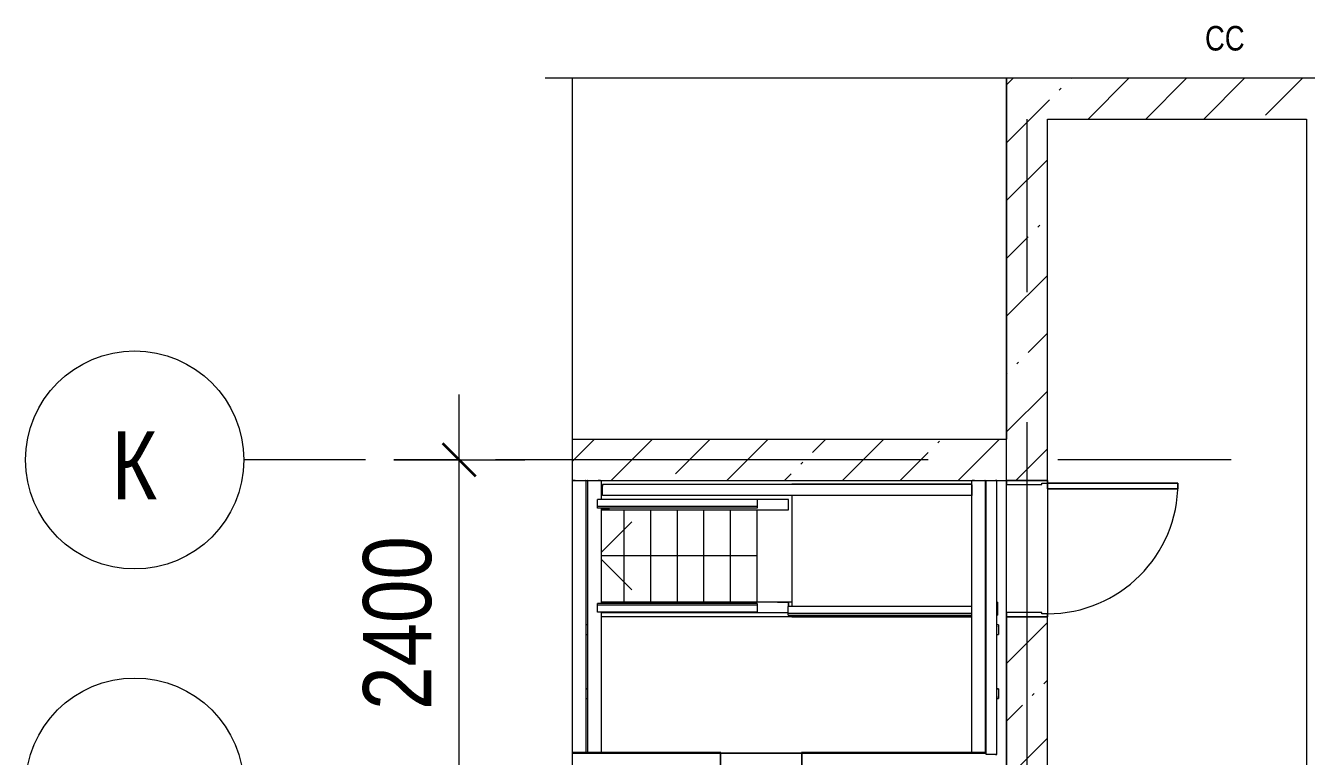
# Model space of a CAD drawing. Header units: millimetres. Extents: x 48966 to 294585, y -43515 to 30344.
# Drawn here: x 266500 to 275897, y 6342 to 11703 of the extents above; entities that cross this region are included whole.
import ezdxf

# ---------------------------------------------------------------- set-up
doc = ezdxf.new("R2010")
doc.units = ezdxf.units.MM
doc.linetypes.add('Осевые', pattern=[6350, 1270, -952.5, 3175, -952.5])
for name, color, linetype, lineweight in [('Двери', 7, 'Continuous', 9), ('Каркас несущий', 7, 'Continuous', 9), ('Каркас_Импост', 7, 'Continuous', 9), ('Контуры', 7, 'Continuous', 9), ('Линии подступенков-1', 7, 'Continuous', 9), ('Линии свеса', 7, 'Continuous', 9), ('Общие ребра', 7, 'Continuous', 9), ('Ограждение', 7, 'Continuous', 9), ('Оси', 7, 'Continuous', 9), ('Оси-1', 7, 'Continuous', 18), ('Оси-2', 7, 'Осевые', 9), ('Панель', 7, 'Continuous', 9), ('Перекрытия', 7, 'Continuous', 9), ('Поручни', 7, 'Continuous', 9), ('Размеры', 7, 'Continuous', 9), ('Размеры-200', 7, 'Continuous', 9), ('Стены', 7, 'Continuous', 9), ('Стены-1', 7, 'Continuous', 18), ('Стрелки вверх', 7, 'Continuous', 9), ('Типовые аннотации', 7, 'Continuous', 9), ('Штриховка разреза-1', 7, 'Continuous', 9), ('Элементы узлов', 7, 'Continuous', 9)]:
    doc.layers.add(name, color=color, linetype=linetype, lineweight=lineweight)
doc.styles.add('Arial', font='Arial.ttf', dxfattribs={"width": 0.8, "height": 180})
doc.styles.add('Arial Narrow', font='Arial Narrow.ttf', dxfattribs={"height": 500})
doc.dimstyles.new('Диагональ_-_2_5_мм_Arial_narrow_1', dxfattribs={"dimscale": 304.8, "dimtxt": 511.715487, "dimasz": 0.787402, "dimexe": 1.574803, "dimexo": 0.0625, "dimgap": 0.19685, "dimtad": 1, "dimdec": 0, "dimzin": 0, "dimdsep": 46, "dimtxsty": 'Arial Narrow', "dimblk1": 'OBLIQUE', "dimblk2": 'OBLIQUE', "dimsah": 1, "dimcen": 0.09, "dimdle": 1.574803, "dimazin": 0, "dimtfac": 1, "dimtdec": 4, "dimtix": 1, "dimtmove": 0, "dimatfit": 3, "dimfxl": 1.574803, "dimfxlon": 1, "dimtvp": 1, "dimtolj": 1, "dimtzin": 0, "dimarcsym": 2})
pattern_1 = [(45, (169515.5, 0), (-424.264, 424.264), [600, -100, 20, -100]), (45, (169515.5, 424), (-424.264, 424.264), [])]

# ---------------------------------------------------------------- blocks, each defined once
blk = doc.blocks.new('Уголки стальные горячекатанные равнополочные ГОСТ 8509-93 - L100x8-568946-План 4-го этажа на отм_ _10_050')
at = {"layer": 'Каркас несущий'}
for p, q in [((100996.6, 8367.1), (101096.6, 8367.1)), ((100996.6, 6371.1), (100996.6, 8367.1)), ((101003.5, 8367.1), (101000.6, 8367.1)), ((101016.6, 8367.1), (101004.6, 8367.1)), ((101095.5, 8367.1), (101092.6, 8367.1)), ((101096.6, 6371.1), (101096.6, 8367.1)), ((101096.6, 6367.1), (100996.6, 6367.1)), ((101000.6, 6367.1), (101003.5, 6367.1)), ((101004.6, 6367.1), (101016.6, 6367.1)), ((101092.6, 6367.1), (101095.5, 6367.1))]:
    blk.add_line(p, q, dxfattribs=at)
blk = doc.blocks.new('Уголки стальные горячекатанные равнополочные ГОСТ 8509-93 - L100x8-568910-План 4-го этажа на отм_ _10_050')
at = {"layer": 'Каркас несущий'}
for p, q in [((101106.6, 8367.1), (101206.6, 8367.1)), ((101106.6, 8367.1), (101106.6, 6371.1)), ((101110.6, 8367.1), (101107.8, 8367.1)), ((101198.6, 8367.1), (101186.6, 8367.1)), ((101202.6, 8367.1), (101199.8, 8367.1)), ((101206.6, 8367.1), (101206.6, 8226.4)), ((101206.6, 8162.8), (101206.6, 7464.4)), ((101206.6, 7400.7), (101206.6, 6371.1)), ((101206.6, 6367.1), (101106.6, 6367.1)), ((101107.8, 6367.1), (101110.6, 6367.1)), ((101186.6, 6367.1), (101198.6, 6367.1)), ((101199.8, 6367.1), (101202.6, 6367.1))]:
    blk.add_line(p, q, dxfattribs=at)
blk = doc.blocks.new('Швеллеры стальные гнутые равнополочные  ГОСТ 8278-83_Гн_ - Гн160x80x5-582949-План 4-го этажа на отм_ _10_050')
at = {"layer": 'Каркас несущий'}
for p, q in [((-1355, 12), (-1355, 80)), ((-1355, 7), (-1355, 80)), ((-1355, 80), (1355, 80)), ((-1355, 80), (1355, 80)), ((-1355, 12), (-1355, 7.1)), ((-1355, 7.1), (-1355, 12)), ((-1355, 7), (-1355, 2.1)), ((-1355, 2.1), (-1355, 7)), ((1355, 80), (1355, 7)), ((1355, 80), (1355, 12)), ((1355, 12), (1355, 7.1)), ((1355, 7.1), (1355, 12)), ((1355, 7), (1355, 0)), ((1355, 2.1), (1355, 7)), ((-1355, 0), (1355, 0))]:
    blk.add_line(p, q, dxfattribs=at)
blk = doc.blocks.new('Швеллеры стальные горячекатанные ГОСТ 8240-97_П_ - 18П-583039-План 4-го этажа на отм_ _10_050')
at = {"layer": 'Каркас несущий'}
for p, q in [((-10990, -70), (-10990, 0)), ((-10980, 0), (-10990, 0)), ((-10895, 0), (-10900, 0)), ((-7965, 0), (-7975, 0)), ((-10990, -14.1), (-10990, -5.1)), ((-10990, -5.1), (-10990, -14.1)), ((-10990, -64.9), (-10990, -14.1)), ((-10990, -68.5), (-10990, -64.9)), ((-10990, -64.9), (-10990, -68.5)), ((-10990, -70), (-10980, -70)), ((-10980, -70), (-10990, -70)), ((-10990, -70), (-10980, -70)), ((-10900, -70), (-10895, -70)), ((-10895, -70), (-10900, -70)), ((-10900, -70), (-10895, -70)), ((-7975, -70), (-7965, -70)), ((-7965, -70), (-7975, -70)), ((-7975, -70), (-7965, -70))]:
    blk.add_line(p, q, dxfattribs=at)
blk = doc.blocks.new('Швеллеры стальные горячекатанные ГОСТ 8240-97_П_ - 18П-583046-План 4-го этажа на отм_ _10_050')
at = {"layer": 'Каркас несущий'}
for p, q in [((-10980, 70), (-10990, 70)), ((-10990, 0), (-10990, 70)), ((-10980, 70), (-10990, 70)), ((-10990, 14.1), (-10990, 64.9)), ((-10990, 14.1), (-10990, 11.8)), ((-10990, 11.8), (-10990, 14.1)), ((-10895, 70), (-10900, 70)), ((-10895, 70), (-10900, 70)), ((-7965, 70), (-7975, 70)), ((-7965, 70), (-7975, 70)), ((-10990, 0), (-10980, 0)), ((-10900, 0), (-10895.2, 0)), ((-7975, 0), (-7965, 0))]:
    blk.add_line(p, q, dxfattribs=at)
blk = doc.blocks.new('Ограждение - Ограждение-583171-План 4-го этажа на отм_ _10_050')
at = {"layer": 'Поручни'}
for p, q in [((102085.6, 6371.1), (100996.6, 6371.1)), ((100996.6, 6367.1), (102081.6, 6367.1)), ((102081.6, 6367.1), (102081.6, 3172.1)), ((102085.6, 3176.1), (102085.6, 6371.1)), ((104031.6, 6371.1), (102677.6, 6371.1)), ((102677.6, 6371.1), (102677.6, 3176.1)), ((102681.6, 3172.1), (102681.6, 6367.1)), ((102681.6, 6367.1), (104031.6, 6367.1)), ((104031.6, 6367.1), (104031.6, 6371.1)), ((102081.6, 3172.1), (102681.6, 3172.1)), ((102677.6, 3176.1), (102085.6, 3176.1))]:
    blk.add_line(p, q, dxfattribs=at)
blk = doc.blocks.new('Швеллеры стальные гнутые равнополочные  ГОСТ 8278-83_Гн_ - Гн200x80x5-565226-План 4-го этажа на отм_ _10_050')
at = {"layer": 'Каркас несущий'}
for p, q in [((1005, 0), (-1005, 0)), ((1005, 0), (1005, -7)), ((-1005, -7), (-1005, -2.1)), ((-1005, -2.1), (-1005, -7)), ((-1005, -80), (-1005, -7)), ((-1005, -12), (-1005, -7.1)), ((-1005, -7.1), (-1005, -12)), ((-1005, -80), (-1005, -12)), ((1005, -80), (-1005, -80)), ((-79.5, -80), (-1005, -80)), ((1005, -80), (-29.5, -80)), ((1005, -7), (1005, -2.1)), ((1005, -7), (1005, -80)), ((1005, -12), (1005, -7.1)), ((1005, -7.1), (1005, -12)), ((1005, -12), (1005, -80))]:
    blk.add_line(p, q, dxfattribs=at)
blk = doc.blocks.new('Уголки стальные горячекатанные равнополочные ГОСТ 8509-93 - L100x8-V61-План 4-го этажа на отм_ _10_050')
at = {"layer": 'Каркас несущий'}
for p, q in [((103926.6, 8367.1), (104026.6, 8367.1)), ((103926.6, 6370.8), (103926.6, 8367.1)), ((103933.5, 8367.1), (103930.6, 8367.1)), ((103946.6, 8367.1), (103934.6, 8367.1)), ((104025.5, 8367.1), (104022.6, 8367.1)), ((104026.6, 6371.1), (104026.6, 8367.1)), ((104026.6, 6367.1), (103926.6, 6367.1)), ((103930.6, 6367.1), (103933.5, 6367.1)), ((103934.6, 6367.1), (103946.6, 6367.1)), ((104022.6, 6367.1), (104025.5, 6367.1))]:
    blk.add_line(p, q, dxfattribs=at)
blk = doc.blocks.new('Ограждение - Ограждение-611393-План 4-го этажа на отм_ _10_050')
at = {"layer": 'Поручни'}
for p, q in [((101181.6, 8176.4), (101181.6, 8226.4)), ((102351.6, 8226.4), (101181.6, 8226.4)), ((101181.6, 8162.8), (101181.6, 8182.1)), ((101181.6, 8177.9), (101181.6, 8181.9)), ((102351.6, 8176.4), (101181.6, 8176.4)), ((102351.6, 8226.4), (102351.6, 8176.4)), ((102351.6, 8182.1), (102351.6, 8162.8)), ((102351.6, 8181.9), (102351.6, 8177.9)), ((102351.6, 8162.8), (101181.6, 8162.8))]:
    blk.add_line(p, q, dxfattribs=at)
blk = doc.blocks.new('Ограждение - Ограждение-611397-План 4-го этажа на отм_ _10_050')
at = {"layer": 'Поручни'}
for p, q in [((101181.6, 7445.1), (101181.6, 7464.4)), ((102351.6, 7464.4), (101181.6, 7464.4)), ((101181.6, 7400.7), (101181.6, 7450.7)), ((102351.6, 7450.7), (101181.6, 7450.7)), ((101181.6, 7445.3), (101181.6, 7449.3)), ((102351.6, 7464.4), (102351.6, 7445.1)), ((102351.6, 7450.7), (102351.6, 7400.7)), ((102351.6, 7449.3), (102351.6, 7445.3)), ((102351.6, 7400.7), (101181.6, 7400.7))]:
    blk.add_line(p, q, dxfattribs=at)
blk = doc.blocks.new('Ограждение - Ограждение-613571-План 4-го этажа на отм_ _10_050')
at = {"layer": 'Поручни'}
for p, q in [((102580.2, 7391.6), (102580.2, 7441.6)), ((103926.6, 7441.6), (102580.2, 7441.6)), ((104031.6, 7441.6), (104026.6, 7441.6)), ((104115.4, 7441.6), (104111.6, 7441.6)), ((104115.4, 7441.6), (104115.4, 7391.6)), ((102580.2, 7393.1), (102580.2, 7397.1)), ((102580.2, 7384.7), (102580.2, 7396.9)), ((102580.2, 7378), (102580.2, 7395.7)), ((103926.6, 7391.6), (102580.2, 7391.6)), ((102580.2, 7378), (103926.6, 7378)), ((104031.6, 7391.6), (104026.9, 7391.6)), ((104026.9, 7378), (104031.6, 7378)), ((104115.4, 7391.6), (104111.6, 7391.6)), ((104111.6, 7378), (104115.4, 7378)), ((104115.4, 7397.1), (104115.4, 7393.1)), ((104115.4, 7396.9), (104115.4, 7384.7)), ((104115.4, 7395.7), (104115.4, 7378))]:
    blk.add_line(p, q, dxfattribs=at)
blk = doc.blocks.new('Дверь - Однопольная - ДВ2_21х10-6240751-План 4-го этажа на отм_ _10_050')
at = {"layer": 'Двери'}
for p, q in [((-439, 1108), (-479, 1108)), ((-479, 1108), (-479, 150)), ((-439, 150), (-439, 1108)), ((-479, 150), (-439, 150))]:
    blk.add_line(p, q, dxfattribs=at)
blk.add_arc((-479, 150), 958, 360, 90, dxfattribs=at)
at = {"layer": 'Каркас_Импост'}
for p, q in [((-480, 150), (-500, 150)), ((-500, 150), (-500, -150)), ((-480, 110), (-480, 150)), ((-470, 110), (-480, 110)), ((-470, -150), (-470, 110)), ((480, 110), (470, 110)), ((470, 110), (470, -150)), ((500, 150), (480, 150)), ((480, 150), (480, 110)), ((500, -150), (500, 150)), ((-500, -150), (-470, -150)), ((470, -150), (500, -150))]:
    blk.add_line(p, q, dxfattribs=at)
at = {"layer": 'Панель'}
for p, q in [((-479, 1108), (-439, 1108)), ((-479, 150), (-479, 1108)), ((-439, 1108), (-439, 150)), ((-439, 150), (-479, 150))]:
    blk.add_line(p, q, dxfattribs=at)
blk = doc.blocks.new('Линия разрыва1 - М 200-6492695-План 4-го этажа на отм_ _10_050')
at = {"layer": 'Элементы узлов'}
for p, q in [((-44.1, 170.5), (-88.3, 0)), ((45.1, -172.4), (-44.1, 170.5)), ((-88.3, 0), (-5622.1, 0)), ((90.2, 0), (45.1, -172.4)), ((4299, 0), (90.2, 0))]:
    blk.add_line(p, q, dxfattribs=at)
blk = doc.blocks.new('Линия разрыва1 - М 200-6492712-План 4-го этажа на отм_ _10_050')
at = {"layer": 'Элементы узлов'}
blk.add_line((-88.3, 0), (-12142.5, 0), dxfattribs=at)
blk = doc.blocks.new('Ось сетки - По умолчанию 2-349628-План 4-го этажа на отм_ _10_050')
at = {"layer": 'Оси-1'}
blk.add_circle((0, 0), 4, dxfattribs=at)
blk = doc.blocks.new('DIMBLOCK38-План 4-го этажа на отм_ _10_050')
at = {"layer": 'Размеры-200', "lineweight": 35, "transparency": 16777216}
for points in [[(269682.1, 8517.1), (269562.1, 8637.1), (269802.1, 8397.1)], [(269682.1, 6117.1), (269562.1, 6237.1), (269802.1, 5997.1)]]:
    blk.add_hatch(color=256, dxfattribs=at).paths.add_polyline_path(points, flags=0)
at = {"layer": 'Размеры-200', "transparency": 16777216}
for p, q in [((269682.1, 6117.1), (269682.1, 8997.1)), ((269202.1, 8517.1), (270162.1, 8517.1)), ((269682.1, 8517.1), (269202.1, 8517.1)), ((269202.1, 6117.1), (270162.1, 6117.1)), ((269682.1, 6117.1), (269202.1, 6117.1))]:
    blk.add_line(p, q, dxfattribs=at)
at = {"layer": 'Размеры-200', "lineweight": 35, "transparency": 16777216}
for p, q in [((269682.1, 8517.1), (269562.1, 8637.1)), ((269562.1, 8637.1), (269802.1, 8397.1)), ((269802.1, 8397.1), (269682.1, 8517.1)), ((269682.1, 6117.1), (269562.1, 6237.1)), ((269562.1, 6237.1), (269802.1, 5997.1)), ((269802.1, 5997.1), (269682.1, 6117.1))]:
    blk.add_line(p, q, dxfattribs=at)
at = {"layer": 'Размеры-200', "color": 0, "transparency": 16777216, "insert": (268975.9, 6683.6), "char_height": 500, "width": 1520.526, "attachment_point": 1, "rotation": 90, "line_spacing_factor": 0.974696, "style": 'Arial Narrow'}
blk.add_mtext('2400', dxfattribs=at)
blk = doc.blocks.new('_Oblique')
at = {"color": 0, "linetype": 'ByBlock', "lineweight": -2}
blk.add_line((-0.5, -0.5), (0.5, 0.5), dxfattribs=at)

msp = doc.modelspace()

# ---------------------------------------------------------------- hatches: boundary and pattern name
at = {"layer": 'Штриховка разреза-1'}
h = msp.add_hatch(dxfattribs=at)
h.set_pattern_fill('FP_4', color=256, style=0, pattern_type=2)
h.set_pattern_definition(pattern_1)
h.paths.add_polyline_path([(273697.1, 2717.1), (273997.1, 2717.1), (273997.1, 7367.1), (273697.1, 7367.1), (273697.1, 3296.7)], flags=0)
h.paths.add_polyline_path([(273697.1, 8367.1), (273997.1, 8367.1), (273997.1, 11317.1), (273697.1, 11317.1), (273697.1, 8517.1)], flags=0)
h = msp.add_hatch(dxfattribs=at)
h.set_pattern_fill('FP_4', color=256, style=0, pattern_type=2)
h.set_pattern_definition(pattern_1)
h.paths.add_polyline_path([(275897.1, 11017.1), (275897.1, 11317.1), (273997.1, 11317.1), (273997.1, 11017.1)], flags=0)
h = msp.add_hatch(dxfattribs=at)
h.set_pattern_fill('FP_4', color=256, style=0, pattern_type=2)
h.set_pattern_definition(pattern_1)
h.paths.add_polyline_path([(270512.1, 8367.1), (273697.1, 8367.1), (273697.1, 8667.1), (270512.1, 8667.1), (270512.1, 8370.1)], flags=0)

# ---------------------------------------------------------------- linework, layer by layer
at = {"layer": 'Каркас несущий'}
for p, q in [((272018.5, 8227.1), (270722.1, 8227.1)), ((270781.3, 8227.1), (270778.8, 8227.1)), ((272097.1, 8227.1), (270781.3, 8227.1)), ((272097.1, 8151.1), (272097.1, 8227.1)), ((270768.5, 8156.3), (270722.1, 8156.3)), ((270722.1, 8151.1), (270781.3, 8151.1)), ((270781.3, 8151.1), (270781.3, 8162.8)), ((270781.3, 8151.1), (272097.1, 8151.1)), ((270781.3, 7473.1), (270722.1, 7473.1)), ((270722.1, 7467.9), (270768.5, 7467.9)), ((270781.3, 7464.4), (270781.3, 7473.1)), ((272097.1, 7473.1), (270781.3, 7473.1)), ((272017.1, 7473.1), (272097.1, 7473.1)), ((272122.1, 7473.1), (272097.1, 7473.1)), ((272097.1, 7473.1), (272097.1, 7441.6)), ((272097.1, 7441.6), (272097.1, 7473.1)), ((273547.1, 7473.1), (273542.1, 7473.1)), ((273630.9, 7473.1), (273627.1, 7473.1)), ((273630.9, 7473.1), (273630.9, 7397.1)), ((273630.9, 7458.4), (273630.9, 7460.9)), ((273630.9, 7460.9), (273630.9, 7458.4)), ((273630.9, 7458.4), (273630.9, 7402.6)), ((270722.1, 7397.1), (272018.5, 7397.1)), ((270778.8, 7397.1), (270781.3, 7397.1)), ((270781.3, 7397.1), (270781.3, 7400.7)), ((270781.3, 7397.1), (272095.7, 7397.1)), ((272018.8, 7397.1), (272095.7, 7397.1))]:
    msp.add_line(p, q, dxfattribs=at)
for centre, major_axis, start_param, end_param in [((270778.8, 8221.6), (0, 5.5), 0, 0.523599), ((270768.5, 8165.8), (0, 9.5), 3.141593, 4.45059), ((270768.5, 7458.4), (0, 9.5), 5.497787, 6.283185), ((270778.8, 7402.6), (0, 5.5), 1.832596, 3.141593)]:
    msp.add_ellipse(centre, major_axis=major_axis, ratio=0.689243, start_param=start_param, end_param=end_param, dxfattribs=at)
at = {"layer": 'Контуры'}
for p, q in [((270773.3, 8156.5), (270722.1, 8156.5)), ((271867.1, 7473.1), (271867.1, 8151.1)), ((270765.3, 7470.6), (270722.1, 7470.6)), ((270777.6, 7470.6), (270775.2, 7470.6))]:
    msp.add_line(p, q, dxfattribs=at)
at = {"layer": 'Линии подступенков-1'}
for p, q in [((270892.1, 7473.1), (270892.1, 8151.1)), ((271087.1, 7473.1), (271087.1, 8151.1)), ((271282.1, 7473.1), (271282.1, 8151.1)), ((271477.1, 7473.1), (271477.1, 8151.1)), ((271672.1, 7473.1), (271672.1, 8151.1)), ((271867.1, 7473.1), (271867.1, 8151.1))]:
    msp.add_line(p, q, dxfattribs=at)
at = {"layer": 'Линии свеса'}
for p, q in [((270892.1, 7473.1), (270892.1, 8151.1)), ((271087.1, 7473.1), (271087.1, 8151.1)), ((271282.1, 7473.1), (271282.1, 8151.1)), ((271477.1, 7473.1), (271477.1, 8151.1)), ((271672.1, 7473.1), (271672.1, 8151.1))]:
    msp.add_line(p, q, dxfattribs=at)
at = {"layer": 'Общие ребра'}
for p, q in [((273697.1, 8517.1), (273697.1, 8667.1)), ((273697.1, 8367.1), (273697.1, 8517.1))]:
    msp.add_line(p, q, dxfattribs=at)
at = {"layer": 'Оси-2'}
for p, q in [((273847.1, 11017.1), (273847.1, -13042.2)), ((294394.6, 8517.1), (268100.1, 8517.1))]:
    msp.add_line(p, q, dxfattribs=at)
at = {"layer": 'Перекрытия'}
for p, q in [((270512.1, 6371.1), (270512.1, 8338)), ((273442.1, 8338), (272122.1, 8338)), ((273542.1, 7441.6), (273542.1, 8338)), ((272122.1, 8257.1), (272122.1, 7441.6)), ((272122.1, 7367.1), (270722.1, 7367.1)), ((270722.1, 7367.1), (270722.1, 6371.1)), ((272122.1, 7378), (272122.1, 7367.1)), ((273442.1, 7367.1), (272122.1, 7367.1)), ((272122.1, 7367.1), (273442.1, 7367.1)), ((273442.1, 6370.8), (273442.1, 7367.1)), ((273542.1, 7367.1), (273542.1, 7378)), ((270722.1, 6367.1), (271597.1, 6367.1)), ((271597.1, 6367.1), (271597.1, 3172.1)), ((271601.1, 6367.1), (272193.1, 6367.1)), ((272193.1, 6367.1), (271601.1, 6367.1)), ((272197.1, 6367.1), (273442.1, 6367.1)), ((272197.1, 3172.1), (272197.1, 6367.1))]:
    msp.add_line(p, q, dxfattribs=at)
at = {"layer": 'Стены'}
for p, q in [((273697.1, 8517.1), (273697.1, 8667.1)), ((273697.1, 8367.1), (273697.1, 8517.1)), ((273697.1, 7367.1), (273697.1, 8367.1)), ((273697.1, 8367.1), (273997.1, 8367.1)), ((273997.1, 8367.1), (273997.1, 7367.1)), ((273997.1, 7367.1), (273697.1, 7367.1))]:
    msp.add_line(p, q, dxfattribs=at)
at = {"layer": 'Стены-1'}
for p, q in [((273695.1, 11317.1), (273695.1, 8517.1)), ((273697.1, 11317.1), (273697.1, 8669.1)), ((273697.1, 8667.1), (273697.1, 11317.1)), ((275897.1, 11317.1), (273997.1, 11317.1)), ((273997.1, 8367.1), (273997.1, 11017.1)), ((273997.1, 11017.1), (275897.1, 11017.1)), ((275897.1, 11017.1), (275897.1, 6267.1)), ((273697.1, 8667.1), (270512.1, 8667.1)), ((273697.1, 8517.1), (273695.1, 8517.1)), ((273695.1, 8517.1), (273695.1, 1617.1)), ((273695.1, 8517.1), (273697.1, 8517.1)), ((270512.1, 8367.1), (273697.1, 8367.1)), ((273697.1, 8367.1), (273997.1, 8367.1)), ((273697.1, 1617.1), (273697.1, 8367.1)), ((273697.1, 7367.1), (273697.1, 2717.1)), ((273997.1, 7367.1), (273697.1, 7367.1)), ((273997.1, 5967.1), (273997.1, 7367.1))]:
    msp.add_line(p, q, dxfattribs=at)
at = {"layer": 'Стрелки вверх'}
for p, q in [((270722.1, 7838.6), (270947.1, 8063.6)), ((270892.1, 7813.6), (270722.1, 7813.6)), ((271087.1, 7813.6), (270892.1, 7813.6)), ((271282.1, 7813.6), (271087.1, 7813.6)), ((271477.1, 7813.6), (271282.1, 7813.6)), ((271672.1, 7813.6), (271477.1, 7813.6)), ((271867.1, 7813.6), (271672.1, 7813.6)), ((270722.1, 7788.6), (270947.1, 7563.6))]:
    msp.add_line(p, q, dxfattribs=at)

# ---------------------------------------------------------------- block references
at = {"layer": 'Двери', "rotation": 269.9999999999999}
msp.add_blockref('Дверь - Однопольная - ДВ2_21х10-6240751-План 4-го этажа на отм_ _10_050', (273847.1, 7867.1), dxfattribs=at)
at = {"layer": 'Каркас несущий'}
for name in ['Уголки стальные горячекатанные равнополочные ГОСТ 8509-93 - L100x8-568946-План 4-го этажа на отм_ _10_050', 'Уголки стальные горячекатанные равнополочные ГОСТ 8509-93 - L100x8-568910-План 4-го этажа на отм_ _10_050', 'Уголки стальные горячекатанные равнополочные ГОСТ 8509-93 - L100x8-V61-План 4-го этажа на отм_ _10_050']:
    msp.add_blockref(name, (169515.5, 0), dxfattribs=at)
for name, p, rotation in [('Швеллеры стальные гнутые равнополочные  ГОСТ 8278-83_Гн_ - Гн200x80x5-565226-План 4-го этажа на отм_ _10_050', (273627.1, 7362.1), 270.0000000000014), ('Швеллеры стальные гнутые равнополочные  ГОСТ 8278-83_Гн_ - Гн160x80x5-582949-План 4-го этажа на отм_ _10_050', (272087.1, 8337.1), 180), ('Швеллеры стальные горячекатанные ГОСТ 8240-97_П_ - 18П-583046-План 4-го этажа на отм_ _10_050', (262647.1, 7307.1), 180), ('Швеллеры стальные горячекатанные ГОСТ 8240-97_П_ - 18П-583039-План 4-го этажа на отм_ _10_050', (262647.1, 6767.1), 180)]:
    msp.add_blockref(name, p, dxfattribs=dict(at, rotation=rotation))
at = {"layer": 'Ограждение'}
for name in ['Ограждение - Ограждение-611393-План 4-го этажа на отм_ _10_050', 'Ограждение - Ограждение-611397-План 4-го этажа на отм_ _10_050', 'Ограждение - Ограждение-613571-План 4-го этажа на отм_ _10_050', 'Ограждение - Ограждение-583171-План 4-го этажа на отм_ _10_050']:
    msp.add_blockref(name, (169515.5, 0), dxfattribs=at)
at = {"layer": 'Оси-1', "xscale": 199.9999999999999, "yscale": 199.9999999999999, "zscale": 199.9999999999999, "rotation": 89.99999999999982}
for p in [(267300.1, 8517.1), (267300.1, 6117.1)]:
    msp.add_blockref('Ось сетки - По умолчанию 2-349628-План 4-го этажа на отм_ _10_050', p, dxfattribs=at)
at = {"layer": 'Элементы узлов'}
msp.add_blockref('Линия разрыва1 - М 200-6492712-План 4-го этажа на отм_ _10_050', (282454.6, 11317.1), dxfattribs=at)
at = {"layer": 'Элементы узлов', "rotation": 270.0000000000001}
msp.add_blockref('Линия разрыва1 - М 200-6492695-План 4-го этажа на отм_ _10_050', (270512.1, 5695.1), dxfattribs=at)

# ---------------------------------------------------------------- texts
at = {"layer": 'Оси', "insert": (267131.9, 8727.7), "char_height": 500, "width": 400.844, "attachment_point": 1, "style": 'Arial Narrow'}
msp.add_mtext('\\fArial Narrow|b0|i0|c204|p34|;К', dxfattribs=at)
at = {"layer": 'Типовые аннотации', "insert": (275153.3, 11700.1), "char_height": 180, "width": 359.156, "attachment_point": 1, "style": 'Arial'}
msp.add_mtext('СС', dxfattribs=at)

# ---------------------------------------------------------------- dimensions: what is measured, and where the dimension line sits
at = {"layer": 'Размеры'}
dim = msp.add_linear_dim(base=(269682.1, 8517.1), p1=(269202.1, 6117.1), p2=(269202.1, 8517.1), angle=90, dimstyle='Диагональ_-_2_5_мм_Arial_narrow_1', override={"dimpost": '<>', "dimfxl": 2400}, dxfattribs=at)
dim.commit()
dim.dimension.update_dxf_attribs({"geometry": 'DIMBLOCK38-План 4-го этажа на отм_ _10_050', "text_midpoint": (269366.8, 7317.1)})

doc.saveas('drawing.dxf')
